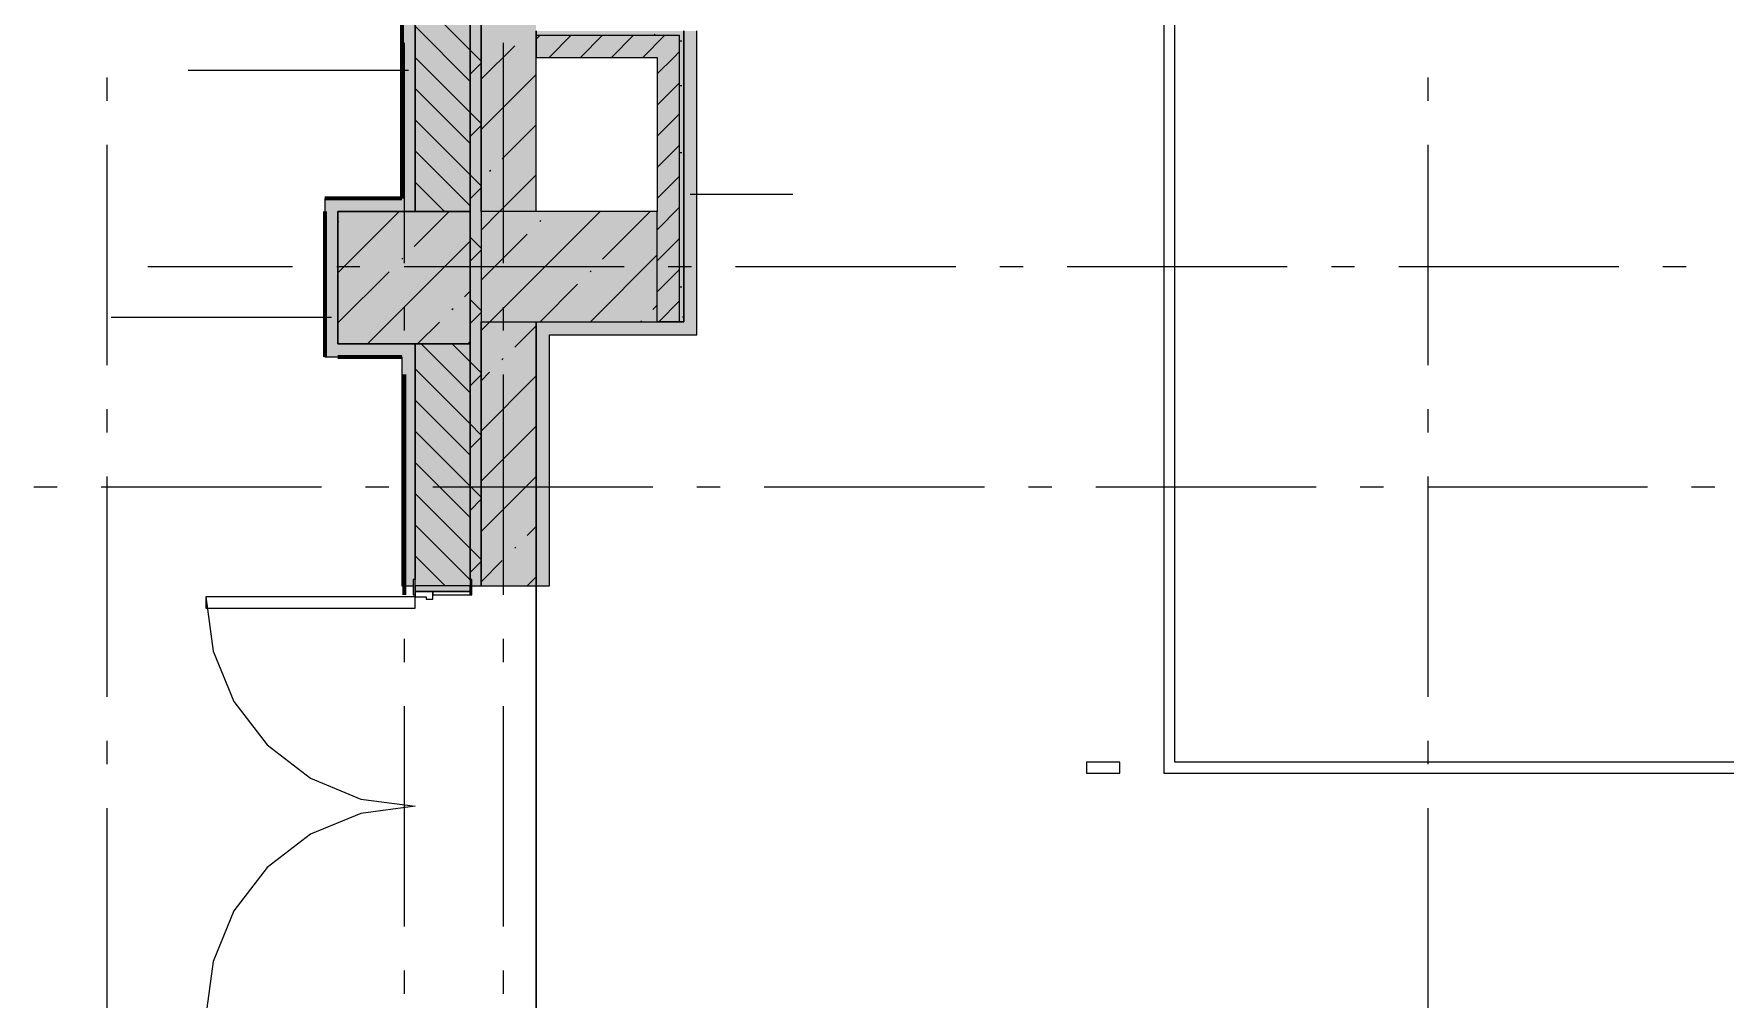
# Model space of a CAD drawing. Header units: millimetres. Extents: x -537608 to 253996, y -217170 to 186033.
# Drawn here: x -317608 to -309926, y -137825 to -133443 of the extents above; entities that cross this region are included whole.
import ezdxf

# ---------------------------------------------------------------- set-up
doc = ezdxf.new("R2010")
doc.units = ezdxf.units.MM
doc.layers.add('16) Лак 1.6м', color=160, linetype='Continuous', lineweight=90)
doc.layers.add('PDF _Геометрия', color=7, linetype='Continuous')
doc.layers.add('PDF _Сплошная заливка', color=7, linetype='Continuous', true_color=0xffffff)

msp = doc.modelspace()

# ---------------------------------------------------------------- hatches: boundary and pattern name
at = {"layer": 'PDF _Сплошная заливка', "transparency": 33554559}
for points in [[(-315576.1848, -135949.6272), (-315576.1848, -124399.6235), (-315626.185, -124399.6235), (-315626.185, -135919.6279), (-315618.1846, -135919.6279), (-315618.1846, -135949.6272)], [(-314676.1851, -133449.6269), (-314656.1842, -133449.6269), (-314656.1842, -133429.6259), (-315326.1837, -133429.6259), (-315326.1837, -133449.6269)], [(-314776.1856, -133549.6273), (-314676.1851, -133549.6273), (-314676.1851, -133449.6269), (-315326.1837, -133449.6269), (-315326.1837, -133549.6273)], [(-314676.1851, -134749.6262), (-314656.1842, -134749.6262), (-314656.1842, -133449.6269), (-314676.1851, -133449.6269), (-314676.1851, -134010.3489)], [(-314776.1856, -134749.6262), (-314676.1851, -134749.6262), (-314676.1851, -133549.6273), (-314776.1856, -133549.6273), (-314776.1856, -134249.6261)], [(-315876.1861, -134849.9755), (-315626.185, -134849.9755), (-315626.185, -134249.9749), (-316226.1833, -134249.9749), (-316226.1833, -134849.9755), (-316213.6532, -134849.9755)]]:
    msp.add_hatch(color=256, dxfattribs=at).paths.add_polyline_path(points)
h = msp.add_hatch(color=256, dxfattribs=at)
h.paths.add_polyline_path([(-315326.1837, -142649.631), (-315326.1837, -140199.9776), (-315576.1848, -140199.9776), (-315576.1848, -142649.631)], flags=0)
h.paths.add_polyline_path([(-315576.1848, -139699.9775), (-315326.1837, -139699.9775), (-315326.1837, -137949.6274), (-315576.1848, -137949.6274)], flags=0)
h.paths.add_polyline_path([(-315576.1848, -135949.6272), (-315326.1837, -135949.6272), (-315326.1837, -134749.6262), (-315576.1848, -134749.6262), (-315576.1848, -135436.83)], flags=0)
h.paths.add_polyline_path([(-315519.8936, -134249.6261), (-315326.1837, -134249.6261), (-315326.1837, -128399.624), (-315576.1848, -128399.624), (-315576.1848, -134249.6261)], flags=0)
h.paths.add_polyline_path([(-315357.4359, -127899.626), (-315326.1837, -127899.626), (-315326.1837, -124899.6214), (-315576.1848, -124899.6214), (-315576.1848, -127899.626)], flags=0)
h = msp.add_hatch(color=256, dxfattribs=at)
h.paths.add_polyline_path([(-315876.1861, -139699.9775), (-315626.185, -139699.9775), (-315626.185, -137949.6274), (-315876.1861, -137949.6274), (-315876.1861, -137979.6289)], flags=0)
h.paths.add_polyline_path([(-315876.1861, -135949.6272), (-315626.185, -135949.6272), (-315626.185, -134849.9755), (-315876.1861, -134849.9755), (-315876.1861, -135919.6279)], flags=0)
h.paths.add_polyline_path([(-315626.185, -134249.9749), (-315626.185, -128499.6244), (-315876.1861, -128499.6244), (-315876.1861, -134249.9749)], flags=0)
h.paths.add_polyline_path([(-315626.185, -127899.626), (-315626.185, -124999.9706), (-315876.1861, -124999.9706), (-315876.1861, -127899.626)], flags=0)
at = {"layer": 'PDF _Сплошная заливка', "true_color": 0xff7d7d, "transparency": 33554559}
for points in [[(-315936.1847, -134249.9749), (-315936.1847, -134189.9742), (-316286.1862, -134189.9742), (-316286.1862, -134249.9749), (-316213.6532, -134249.9749)], [(-315936.1847, -134909.9739), (-315876.1861, -134909.9739), (-315876.1861, -134849.9755), (-316226.1833, -134849.9755), (-316226.1833, -134909.9739), (-316213.6532, -134909.9739)]]:
    msp.add_hatch(color=11, dxfattribs=at).paths.add_polyline_path(points)
h = msp.add_hatch(color=11, dxfattribs=at)
h.paths.add_polyline_path([(-315266.1851, -139639.9768), (-315266.1851, -137949.6274), (-315326.1837, -137949.6274), (-315326.1837, -139639.9768)], flags=0)
h.paths.add_polyline_path([(-315326.1837, -135949.6272), (-315266.1851, -135949.6272), (-315266.1851, -134749.6262), (-315326.1837, -134749.6262), (-315326.1837, -135436.83)], flags=0)
h = msp.add_hatch(color=11, dxfattribs=at)
h.paths.add_polyline_path([(-315876.1861, -139699.9775), (-315877.2496, -137979.6289), (-315884.1822, -137979.6289), (-315884.1822, -137949.6274), (-315936.1847, -137949.6274), (-315936.1847, -139699.9775)], flags=0)
h.paths.add_polyline_path([(-315936.1847, -135949.6272), (-315884.1822, -135949.6272), (-315884.1822, -135919.6279), (-315876.1861, -135919.6279), (-315876.1861, -134909.9739), (-315936.1847, -134909.9739), (-315936.1847, -135436.83)], flags=0)

# ---------------------------------------------------------------- linework, layer by layer
at = {"layer": '16) Лак 1.6м'}
for p, q in [((-315936.1847, -132409.6271), (-315936.1847, -134189.9742)), ((-315936.1847, -134189.9742), (-316286.1862, -134189.9742)), ((-316286.1862, -134249.9749), (-316286.1862, -134909.9739)), ((-316226.1833, -134909.9739), (-315936.1847, -134909.9739)), ((-315926.182, -134989.6699), (-315926.182, -135989.67))]:
    msp.add_line(p, q, dxfattribs=at)
at = {"layer": 'PDF _Геометрия', "lineweight": 9}
for p, q in [((-315626.185, -124399.6235), (-315626.185, -135919.6279)), ((-315576.1848, -128399.624), (-315576.1848, -134249.6261)), ((-315576.1848, -134249.6261), (-315576.1848, -128399.624)), ((-315626.185, -134249.9749), (-315626.185, -128499.6244)), ((-315876.1861, -132349.6264), (-315876.1861, -134249.9749)), ((-315876.1861, -134249.9749), (-315876.1861, -132409.6271)), ((-315626.185, -133517.1328), (-315876.1861, -133267.1339)), ((-315626.185, -133658.554), (-315876.1861, -133408.555)), ((-315576.1848, -133649.3415), (-315423.4369, -133496.5958)), ((-315326.1837, -134249.6261), (-315326.1837, -133429.6259)), ((-315326.1837, -133429.6259), (-315326.1837, -133449.6269)), ((-315326.1837, -133467.7182), (-315308.0945, -133449.6269)), ((-315326.1837, -133449.6269), (-315326.1837, -133549.6273)), ((-315326.1837, -133449.6269), (-314676.1851, -133449.6269)), ((-315266.6717, -133549.6273), (-315166.6713, -133449.6269)), ((-315125.2484, -133549.6273), (-315025.248, -133449.6269)), ((-314983.8294, -133549.6273), (-314883.8289, -133449.6269)), ((-314842.4061, -133549.6273), (-314742.4057, -133449.6269)), ((-314676.1851, -133449.6269), (-314676.1851, -133549.6273)), ((-314656.1842, -133429.6259), (-314656.1842, -134749.6262)), ((-314656.1842, -133449.6269), (-314656.1842, -133429.6259)), ((-314656.1842, -133549.6273), (-314656.1842, -133449.6269)), ((-314596.1856, -134749.6262), (-314596.1856, -133429.6259)), ((-315626.185, -133799.9772), (-315876.1861, -133549.9761)), ((-315576.1848, -133567.1331), (-315626.185, -133517.1328)), ((-315626.185, -133626.2963), (-315576.1848, -133576.296)), ((-315326.1837, -133549.6273), (-314776.1856, -133549.6273)), ((-314776.1856, -133624.8236), (-314700.9872, -133549.6273)), ((-314776.1856, -133549.6273), (-314776.1856, -134249.6261)), ((-314700.9872, -133549.6273), (-314676.1851, -133524.8253)), ((-314676.1851, -133549.6273), (-314676.1851, -134749.6262)), ((-314656.1842, -134749.6262), (-314656.1842, -133549.6273)), ((-315906.1854, -133608.9369), (-316906.1855, -133608.9369)), ((-315576.1848, -133877.4384), (-315326.1837, -133627.4395)), ((-315626.185, -133941.3984), (-315876.1861, -133691.3973)), ((-314776.1856, -133766.2469), (-314676.1851, -133666.2465)), ((-315576.1848, -133849.9753), (-315626.185, -133799.9772)), ((-314776.1856, -133907.668), (-314676.1851, -133807.6676)), ((-315626.185, -134082.8196), (-315876.1861, -133832.8184)), ((-315626.185, -133909.1385), (-315576.1848, -133859.1383)), ((-315480.4644, -134009.8172), (-315326.1837, -133855.5385)), ((-314776.1856, -134049.0892), (-314676.1851, -133949.0887)), ((-315626.185, -134224.2407), (-315876.1861, -133974.2396)), ((-315741.8719, -134249.9749), (-315876.1861, -134115.6628)), ((-315576.1848, -134132.8198), (-315626.185, -134082.8196)), ((-315537.4875, -134066.8425), (-315532.7468, -134062.0995)), ((-315492.1765, -134249.6261), (-315326.1837, -134083.6355)), ((-314776.1856, -134190.5103), (-314676.1851, -134090.5099)), ((-316286.1862, -134189.9742), (-316286.1862, -134249.9749)), ((-315626.185, -134191.983), (-315576.1848, -134141.9827)), ((-314626.1849, -134170.5007), (-314160.0314, -134170.5007)), ((-316226.1833, -134527.4391), (-315948.7192, -134249.9749)), ((-315876.1861, -134249.9749), (-316226.1833, -134249.9749)), ((-316226.1833, -134249.9749), (-316226.1833, -134849.9755)), ((-316226.1833, -134849.9755), (-316226.1833, -134249.9749)), ((-316226.1833, -134249.9749), (-315936.1847, -134249.9749)), ((-315936.1847, -134249.9749), (-315876.1861, -134249.9749)), ((-315879.6351, -134408.99), (-315720.6222, -134249.9749)), ((-315626.185, -134249.9749), (-315876.1861, -134249.9749)), ((-315876.1861, -134249.9749), (-315626.185, -134249.9749)), ((-315626.185, -134849.9755), (-315626.185, -134249.9749)), ((-315576.1848, -134333.6366), (-315492.1765, -134249.6261)), ((-315576.1848, -134249.6261), (-315576.1848, -134749.6262)), ((-314776.1856, -134249.6261), (-315576.1848, -134249.6261)), ((-315535.9762, -134749.6262), (-315035.9783, -134249.6261)), ((-315024.2662, -134466.0153), (-314807.877, -134249.6261)), ((-314776.1856, -134331.9315), (-314676.1851, -134231.931)), ((-314776.1856, -134749.6262), (-314776.1856, -134249.6261)), ((-316226.1833, -134299.34), (-316221.7827, -134294.9415)), ((-315309.3906, -134294.9415), (-315304.6498, -134290.1986)), ((-316092.5236, -134849.9755), (-315626.185, -134383.6368)), ((-315576.1848, -134415.662), (-315626.185, -134365.6618)), ((-315626.185, -134474.8252), (-315576.1848, -134424.825)), ((-315576.1848, -134561.7357), (-315366.4138, -134351.9647)), ((-314776.1856, -134473.3526), (-314676.1851, -134373.3522)), ((-315936.6626, -134466.0153), (-315931.9175, -134461.2724)), ((-315079.7823, -134749.6262), (-314776.1856, -134446.0295)), ((-316226.1833, -134755.5383), (-315993.6858, -134523.0385)), ((-315307.8793, -134749.6262), (-315138.3168, -134580.0638)), ((-315081.2894, -134523.0385), (-315076.5486, -134518.2977)), ((-314776.1856, -134614.7737), (-314676.1851, -134514.7754)), ((-315651.5382, -134637.0891), (-315626.185, -134611.7359)), ((-315576.1848, -134698.5043), (-315626.185, -134648.5041)), ((-314769.6147, -134749.6262), (-314676.1851, -134656.1966)), ((-316256.1826, -134730.3336), (-317256.1827, -134730.3336)), ((-315708.5613, -134694.1123), (-315703.8205, -134689.3715)), ((-315626.185, -134757.6675), (-315576.1848, -134707.6673)), ((-314796.1693, -134694.1123), (-314776.1856, -134674.1285)), ((-315864.4224, -134849.9755), (-315765.5845, -134751.1376)), ((-315576.1848, -134789.8326), (-315535.9762, -134749.6262)), ((-315576.1848, -134749.6262), (-314776.1856, -134749.6262)), ((-315576.1848, -135949.6272), (-315576.1848, -134749.6262)), ((-315576.1848, -134749.6262), (-315576.1848, -135949.6272)), ((-315423.4369, -134865.186), (-315326.1837, -134767.9328)), ((-315326.1837, -135949.6272), (-315326.1837, -134749.6262)), ((-315326.1837, -134749.6262), (-315326.1837, -135949.6272)), ((-315266.1851, -135949.6272), (-315266.1851, -134809.6269)), ((-315266.1851, -134809.6269), (-314596.1856, -134809.6269)), ((-314851.6811, -134749.6262), (-314848.4517, -134746.3968)), ((-314656.1842, -134749.6262), (-314776.1856, -134749.6262)), ((-314776.1856, -134749.6262), (-314676.1851, -134749.6262)), ((-314676.1851, -134749.6262), (-314656.1842, -134749.6262)), ((-314596.1856, -134809.6269), (-314596.1856, -134749.6262)), ((-316226.1833, -134849.9755), (-315876.1861, -134849.9755)), ((-315876.1861, -134849.9755), (-316226.1833, -134849.9755)), ((-315876.1861, -134849.9755), (-315626.185, -134849.9755)), ((-315626.185, -134849.9755), (-315876.1861, -134849.9755)), ((-315876.1861, -134849.9755), (-315876.1861, -134909.9739)), ((-315876.1861, -134909.9739), (-315876.1861, -134849.9755)), ((-315626.185, -135072.7696), (-315848.9771, -134849.9755)), ((-315626.185, -134931.3485), (-315707.5581, -134849.9755)), ((-315636.3254, -134849.9755), (-315626.185, -134839.8328)), ((-315626.185, -135919.6279), (-315626.185, -134849.9755)), ((-316286.1862, -134909.9739), (-316226.1833, -134909.9739)), ((-315936.1847, -134909.9739), (-315936.1847, -135949.6272)), ((-315876.1861, -134909.9739), (-315876.1861, -135919.6279)), ((-315876.1861, -135919.6279), (-315876.1861, -134909.9739)), ((-315626.185, -135214.1908), (-315876.1861, -134964.1897)), ((-315576.1848, -134981.3487), (-315626.185, -134931.3485)), ((-315480.4644, -134922.2113), (-315475.7236, -134917.4706)), ((-315626.185, -135040.5098), (-315576.1848, -134990.5096)), ((-315576.1848, -135017.9317), (-315537.4875, -134979.2366)), ((-315576.1848, -135246.0309), (-315326.1837, -134996.0298)), ((-315626.185, -135355.6119), (-315876.1861, -135105.6108)), ((-315626.185, -135497.0331), (-315876.1861, -135247.0341)), ((-315576.1848, -135264.191), (-315626.185, -135214.1908)), ((-315576.1848, -135474.13), (-315326.1837, -135224.1288)), ((-315626.185, -135323.3542), (-315576.1848, -135273.354)), ((-315626.185, -135638.4542), (-315876.1861, -135388.4552)), ((-315576.1848, -135547.0333), (-315626.185, -135497.0331)), ((-315576.1848, -135702.229), (-315326.1837, -135452.2279)), ((-315626.185, -135779.8753), (-315876.1861, -135529.8764)), ((-315626.185, -135606.1965), (-315576.1848, -135556.1963)), ((-315626.185, -135921.2965), (-315876.1861, -135671.2975)), ((-315366.4138, -135720.5572), (-315326.1837, -135680.327)), ((-315576.1848, -135829.8756), (-315626.185, -135779.8753)), ((-315423.4369, -135777.5825), (-315418.6961, -135772.8395)), ((-315739.2754, -135949.6272), (-315876.1861, -135812.7187)), ((-315626.185, -135889.0387), (-315576.1848, -135839.0385)), ((-315576.1848, -135930.326), (-315480.4644, -135834.6056)), ((-315936.1847, -135949.6272), (-315884.1822, -135949.6272)), ((-315876.1861, -135919.6279), (-315884.1822, -135919.6279)), ((-315884.1822, -135919.6279), (-315884.1822, -135989.627)), ((-315876.1861, -135989.627), (-315876.1861, -135919.6279)), ((-315626.185, -135949.6272), (-315876.1861, -135949.6272)), ((-315876.1861, -135949.6272), (-315876.1861, -135974.6273)), ((-315618.1846, -135919.6279), (-315626.185, -135919.6279)), ((-315626.185, -135919.6279), (-315626.185, -135989.627)), ((-315626.185, -135974.6273), (-315626.185, -135949.6272)), ((-315618.1846, -135989.627), (-315618.1846, -135919.6279)), ((-315618.1846, -135949.6272), (-315576.1848, -135949.6272)), ((-315576.1848, -135949.6272), (-315326.1837, -135949.6272)), ((-315367.387, -135949.6272), (-315326.1837, -135908.4261)), ((-315326.1837, -135949.6272), (-315266.1851, -135949.6272)), ((-316826.186, -135999.6274), (-316826.186, -136049.6276)), ((-315876.1861, -135999.6274), (-316826.186, -135999.6274)), ((-316826.186, -135999.6274), (-316793.8142, -136245.5056)), ((-315884.1822, -135989.627), (-315876.1861, -135989.627)), ((-315796.1823, -135974.6273), (-315876.1861, -135974.6273)), ((-315876.1861, -135974.6273), (-315876.1861, -135999.6274)), ((-315876.1861, -135974.6273), (-315626.185, -135974.6273)), ((-315876.1861, -136049.6276), (-315876.1861, -135999.6274)), ((-315876.1861, -135999.6274), (-315826.1859, -135999.6274)), ((-315826.1859, -135999.6274), (-315826.1859, -136009.6279)), ((-315826.1859, -136009.6279), (-315796.1823, -136009.6279)), ((-315796.1823, -136009.6279), (-315796.1823, -135974.6273)), ((-315626.185, -135974.6273), (-315796.1823, -135974.6273)), ((-315796.1823, -135974.6273), (-315796.1823, -135989.627)), ((-315796.1823, -135989.627), (-315626.185, -135989.627)), ((-315626.185, -135989.627), (-315626.185, -135974.6273)), ((-315626.185, -135989.627), (-315618.1846, -135989.627)), ((-316826.186, -136049.6276), (-315876.1861, -136049.6276)), ((-316793.8142, -136245.5056), (-316698.9076, -136474.6274)), ((-316698.9076, -136474.6274), (-316547.9338, -136671.3795)), ((-316547.9338, -136671.3795), (-316351.1839, -136822.3511)), ((-316351.1839, -136822.3511), (-316122.0621, -136917.2577)), ((-316122.0621, -136917.2577), (-315876.1861, -136949.6274)), ((-315876.1861, -136949.6274), (-316122.0621, -136981.9992)), ((-316122.0621, -136981.9992), (-316351.1839, -137076.9035)), ((-316351.1839, -137076.9035), (-316547.9338, -137227.8774)), ((-316547.9338, -137227.8774), (-316698.9076, -137424.6273)), ((-316698.9076, -137424.6273), (-316793.8142, -137653.7512)), ((-316793.8142, -137653.7512), (-316826.186, -137899.6293))]:
    msp.add_line(p, q, dxfattribs=at)
at = {"layer": 'PDF _Геометрия', "color": 9, "lineweight": 9, "true_color": 0xc0c0c0}
for p, q in [((-312476.0247, -127799.6256), (-312476.0247, -136799.9044)), ((-312426.0244, -136749.9042), (-312426.0244, -127849.6258)), ((-315326.1837, -135949.6272), (-315326.1837, -137949.6274)), ((-315326.1837, -137949.6274), (-315326.1837, -135949.6272)), ((-312676.0212, -136749.9042), (-312826.0219, -136749.9042)), ((-312826.0219, -136749.9042), (-312826.0219, -136799.9044)), ((-312826.0219, -136799.9044), (-312676.0212, -136799.9044)), ((-312676.0212, -136799.9044), (-312676.0212, -136749.9042)), ((-312476.0247, -136799.9044), (-303476.0193, -136799.9044)), ((-306476.0197, -136749.9042), (-312426.0244, -136749.9042))]:
    msp.add_line(p, q, dxfattribs=at)
at = {"layer": 'PDF _Геометрия', "color": 253, "lineweight": 9, "true_color": 0xaaaaaa}
for p, q in [((-315926.182, -133483.8374), (-315926.182, -134483.8375)), ((-315476.1843, -133483.8374), (-315476.1843, -134483.8375)), ((-317276.1837, -133640.7921), (-317276.1837, -133746.627)), ((-311276.183, -133640.7921), (-311276.183, -133746.627)), ((-317276.1837, -133946.6258), (-317276.1837, -134946.6259)), ((-311276.183, -133946.6258), (-311276.183, -134946.6259)), ((-317090.1813, -134499.6273), (-316432.1178, -134499.6273)), ((-316232.1212, -134499.6273), (-316126.2863, -134499.6273)), ((-315926.2854, -134499.6273), (-314926.2852, -134499.6273)), ((-314726.2843, -134499.6273), (-314620.4537, -134499.6273)), ((-314420.4528, -134499.6273), (-313420.4527, -134499.6273)), ((-313220.4519, -134499.6273), (-313114.6168, -134499.6273)), ((-312914.616, -134499.6273), (-311914.6159, -134499.6273)), ((-311714.6193, -134499.6273), (-311608.7844, -134499.6273)), ((-311408.7835, -134499.6273), (-310408.7833, -134499.6273)), ((-310208.7824, -134499.6273), (-310102.9518, -134499.6273)), ((-315926.182, -134683.8362), (-315926.182, -134789.6712)), ((-315476.1843, -134683.8362), (-315476.1843, -134789.6712)), ((-315476.1843, -134989.6699), (-315476.1843, -135989.67)), ((-317276.1837, -135146.6268), (-317276.1837, -135252.4595)), ((-311276.183, -135146.6268), (-311276.183, -135252.4595)), ((-317607.6224, -135499.6274), (-317501.7875, -135499.6274)), ((-317301.7866, -135499.6274), (-316301.7865, -135499.6274)), ((-317276.1837, -135452.4604), (-317276.1837, -136452.4606)), ((-316101.7856, -135499.6274), (-315995.955, -135499.6274)), ((-315795.9541, -135499.6274), (-314795.954, -135499.6274)), ((-314595.9531, -135499.6274), (-314490.1181, -135499.6274)), ((-314290.1173, -135499.6274), (-313290.1171, -135499.6274)), ((-313090.1205, -135499.6274), (-312984.2856, -135499.6274)), ((-312784.2847, -135499.6274), (-311784.2846, -135499.6274)), ((-311584.2837, -135499.6274), (-311478.4531, -135499.6274)), ((-311278.4522, -135499.6274), (-310278.4521, -135499.6274)), ((-311276.183, -135452.4604), (-311276.183, -136452.4606)), ((-310078.4512, -135499.6274), (-309972.6162, -135499.6274)), ((-315926.182, -136189.6709), (-315926.182, -136295.5037)), ((-315476.1843, -136189.6709), (-315476.1843, -136295.5037)), ((-315926.182, -136495.5046), (-315926.182, -137495.5047)), ((-315476.1843, -136495.5046), (-315476.1843, -137495.5047)), ((-317276.1837, -136652.4615), (-317276.1837, -136758.2942)), ((-311276.183, -136652.4615), (-311276.183, -136758.2942)), ((-317276.1837, -136958.293), (-317276.1837, -137958.2952)), ((-311276.183, -136958.293), (-311276.183, -137958.2952)), ((-315926.182, -137695.5056), (-315926.182, -137801.3384)), ((-315476.1843, -137695.5056), (-315476.1843, -137801.3384))]:
    msp.add_line(p, q, dxfattribs=at)
at = {"layer": 'PDF _Геометрия', "color": 8, "lineweight": 9, "true_color": 0x787878}
for p, q in [((-314786.8556, -133444.9184), (-314789.5769, -133449.6269)), ((-314671.384, -133474.2696), (-314664.6797, -133474.2696)), ((-314671.384, -133677.4698), (-314664.6797, -133677.4698)), ((-314675.2938, -133861.2826), (-314676.1851, -133862.8263)), ((-314671.384, -133982.268), (-314664.6797, -133982.268)), ((-314671.384, -134591.8685), (-314664.6797, -134591.8685)), ((-314656.1842, -134732.3423), (-314659.4524, -134726.6821))]:
    msp.add_line(p, q, dxfattribs=at)
at = {"layer": 'PDF _Сплошная заливка', "color": 11, "lineweight": 35, "true_color": 0xff7d7d, "transparency": 33554559}
for points in [[(-315876.1861, -134249.9749), (-315876.1861, -132409.6271), (-315936.1847, -134249.9749), (-315936.1847, -132409.6271)], [(-314596.1856, -134749.6262), (-314596.1856, -133429.6259), (-314656.1842, -134749.6262), (-314656.1842, -133429.6259)], [(-316226.1833, -134909.9739), (-316226.1833, -134249.9749), (-316286.1862, -134909.9739), (-316286.1862, -134249.9749)], [(-315266.1851, -134809.6269), (-314596.1856, -134809.6269), (-315266.1851, -134749.6262), (-314596.1856, -134749.6262)]]:
    msp.add_solid(points, dxfattribs=at)
at = {"layer": 'PDF _Сплошная заливка', "lineweight": 35, "transparency": 33554559}
msp.add_solid([(-315576.1848, -134749.6262), (-314776.1856, -134749.6262), (-315576.1848, -134249.6261), (-314776.1856, -134249.6261)], dxfattribs=at)
at = {"layer": 'PDF _Сплошная заливка', "color": 7, "lineweight": 35, "true_color": 0xf4f4f4, "transparency": 33554559}
msp.add_solid([(-315626.185, -135974.6273), (-315626.185, -135949.6272), (-315876.1861, -135974.6273), (-315876.1861, -135949.6272)], dxfattribs=at)

doc.saveas('drawing.dxf')
